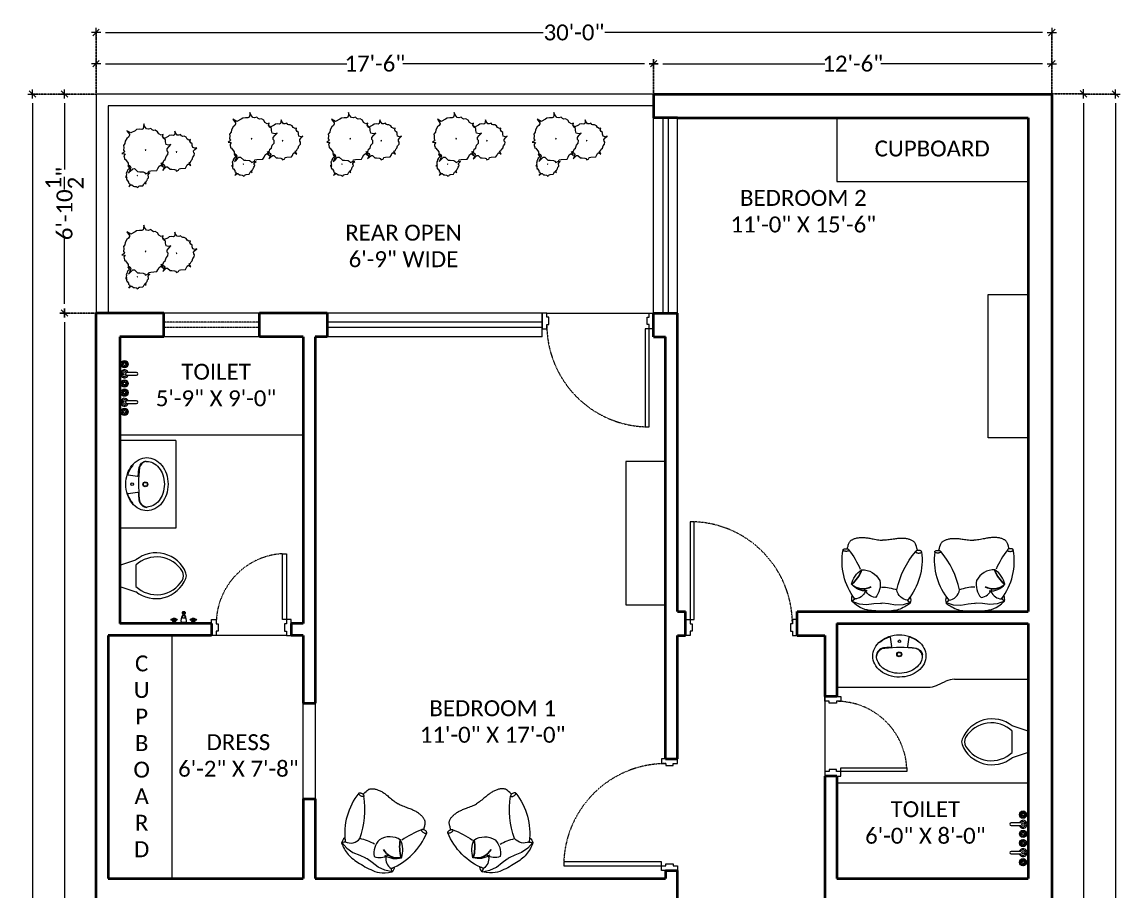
# Model space of a CAD drawing. Extents: x -454308 to 890911, y -14103 to 1343694.
# Drawn here: x 199450.3 to 199866, y 658915.5 to 659243.2 of the extents above; entities that cross this region are included whole.
import ezdxf
from ezdxf.lldxf.tags import DXFTag

# ---------------------------------------------------------------- set-up
doc = ezdxf.new("R2010")
doc.units = 0
doc.header["$MEASUREMENT"] = 0
doc.header["$PDMODE"] = 32
for name, pattern in [('0', [0]), ('DOT2', [3.175, 0, -3.175]), ('HIDDEN', [9.525, 6.35, -3.175])]:
    doc.linetypes.add(name, pattern=pattern)
for name, color, linetype, lineweight in [('AR- Dim', 159, 'Continuous', 9), ('AR-DOOR', 45, 'Continuous', 9), ('AR-FUR', 11, 'Continuous', 9), ('AR-Furn', 30, 'Continuous', 9), ('AR-GLASS', 4, 'Continuous', 13), ('AR-Plants', 72, '0', 9), ('AR-Projection', 210, 'DASHED2', 15), ('AR-TEXT', 163, 'Continuous', 9), ('AR-WALL', 1, 'Continuous', 40), ('AR-Wall 2', 13, 'Continuous', 15), ('AR-WINDOW', 5, 'Continuous', 13), ('fixture', 150, 'Continuous', 15), ('FLOOR LINE', 142, '0', 5)]:
    doc.layers.add(name, color=color, linetype=linetype, lineweight=lineweight)
doc.layers.add('IFF-FURN-DETAIL', color=250, linetype='Continuous')
doc.styles.add('AA_06.0', font='CANDARA.TTF', dxfattribs={"height": 6})
tags = doc.linetypes.add('DASHED2', pattern=[0.375, 0.25, -0.125]).pattern_tags.tags
tags[6:7] = [DXFTag(74, 4), DXFTag(75, 0), DXFTag(340, '0'), DXFTag(46, 1.0), DXFTag(50, 0.0), DXFTag(44, 0.0), DXFTag(45, 0.0)]
tags[4:5] = [DXFTag(74, 4), DXFTag(75, 0), DXFTag(340, '0'), DXFTag(46, 1.0), DXFTag(50, 0.0), DXFTag(44, 0.0), DXFTag(45, 0.0)]
doc.dimstyles.new('AA_06.0', dxfattribs={"dimtxt": 6, "dimasz": 3.5, "dimexe": 0.18, "dimexo": 0.0625, "dimgap": 0.09, "dimtad": 0, "dimzin": 1, "dimdsep": 46, "dimlunit": 4, "dimtxsty": 'AA_06.0', "dimblk": 'DIM ARROW', "dimcen": 0.09, "dimclrd": 4, "dimclre": 256, "dimadec": 0, "dimazin": 0, "dimtfac": 1, "dimtofl": 0, "dimtmove": 0, "dimatfit": 3, "dimfxl": 1, "dimtolj": 1, "dimtzin": 0, "dimlwd": -1, "dimarcsym": 0})

# ---------------------------------------------------------------- blocks, each defined once
blk = doc.blocks.new('Faucet - Bathroom top')
for p, q in [((-4.11, 0.12), (-4.38, 0.12)), ((-3.75, 0.48), (-3.75, 0.75)), ((-3.5, 0.48), (-3.5, 0.75)), ((-3.15, 0.12), (-2.88, 0.12)), ((3.14, 0.12), (2.88, 0.12)), ((3.5, 0.48), (3.5, 0.75)), ((3.75, 0.48), (3.75, 0.75)), ((4.1, 0.12), (4.38, 0.12)), ((-4.1, -0.12), (-4.38, -0.12)), ((-3.75, -0.48), (-3.75, -0.75)), ((-3.5, -0.48), (-3.5, -0.75)), ((-3.14, -0.12), (-2.88, -0.12)), ((-0.5, -0.86), (-0.5, -4.5)), ((0.5, -4.5), (0.5, -0.86)), ((3.15, -0.12), (2.88, -0.12)), ((3.5, -0.48), (3.5, -0.75)), ((3.75, -0.48), (3.75, -0.75)), ((4.11, -0.12), (4.38, -0.12))]:
    blk.add_line(p, q)
for centre, radius in [((-3.62, 0), 1.38), ((-4.62, 0), 0.28), ((-3.62, 0), 0.5), ((-3.62, 1), 0.28), ((-2.62, 0), 0.28), ((0, 0), 0.5), ((3.62, 0), 1.38), ((2.62, 0), 0.28), ((3.62, 0), 0.5), ((3.62, 1), 0.28), ((4.62, 0), 0.28), ((-3.62, -1), 0.28), ((3.62, -1), 0.28)]:
    blk.add_circle(centre, radius)
for centre, radius, start, end in [((-3.62, 0), 1, 105.2407, 164.2093), ((-3.62, 0), 1, 16.4413, 74.0789), ((0, 0), 1.5, 289.6514, 250.3603), ((0, 0), 1, 300.3431, 239.7554), ((3.62, 0), 1, 106.12, 164.0884), ((3.62, 0), 1, 16.2342, 73.9047), ((-3.62, 0), 1, 196.2342, 253.9047), ((-3.62, 0), 1, 286.12, 344.0884), ((3.62, 0), 1, 196.4413, 254.0789), ((3.62, 0), 1, 285.2407, 344.2093), ((0, -4.5), 0.5, 180, 0)]:
    blk.add_arc(centre, radius, start, end)
blk = doc.blocks.new('4T4T')
for p, q in [((81000.78, -5598.59), (80998.78, -5592.59)), ((81000.78, -5592.59), (81008.78, -5592.59)), ((81008.78, -5598.59), (81010.78, -5592.59))]:
    blk.add_line(p, q)
for centre, radius, start, end in [((81008.3, -5585.01), 12.17, 112.0284, 218.5307), ((81008.98, -5584.77), 11.33, 121.053, 223.6321), ((81004.78, -5578.71), 4, 65.7318, 114.2682), ((81004.78, -5577.59), 4, 74.8605, 105.1395), ((81001.22, -5585.07), 12.17, 321.4691, 67.9714), ((81000.58, -5584.77), 11.33, 316.3677, 58.9468)]:
    blk.add_arc(centre, radius, start, end)
blk = doc.blocks.new('WASH-2')
blk.add_lwpolyline([(-8408.7, 58004.87, -0.120605), (-8409.51, 58001.52, -0.10507), (-8412.01, 57998.47, -0.088649), (-8415.59, 57996.53, -0.079738), (-8420.04, 57995.8, -0.079738), (-8424.5, 57996.51, -0.088649), (-8428.09, 57998.43, -0.10507), (-8430.6, 58001.47, -0.120605), (-8431.43, 58004.82, -0.120605), (-8430.62, 58008.17, -0.10507), (-8428.12, 58011.22, -0.088649), (-8424.54, 58013.16, -0.079738), (-8420.09, 58013.88, -0.079738), (-8415.63, 58013.18, -0.088649), (-8412.04, 58011.25, -0.10507), (-8409.53, 58008.21, -0.120605)], format="xyb", close=True)
blk.add_lwpolyline([(-8408.7, 58004.87, -0.120605), (-8409.51, 58001.52, -0.10507), (-8412.01, 57998.47, -0.088649), (-8415.59, 57996.53, -0.079738), (-8420.04, 57995.8, -0.079738), (-8424.5, 57996.51, -0.088649), (-8428.09, 57998.43, -0.10507), (-8430.6, 58001.47, -0.120605), (-8431.43, 58004.82, -0.120605), (-8430.62, 58008.17, -0.10507), (-8428.12, 58011.22, -0.088649), (-8424.54, 58013.16, -0.079738), (-8420.09, 58013.88, -0.079738), (-8415.63, 58013.18, -0.088649), (-8412.04, 58011.25, -0.10507), (-8409.53, 58008.21, -0.120605)], format="xyb", close=True)
for points in [[(-8429.82, 58004.44, -0.017243), (-8429.84, 58004.82, -0.120605), (-8429.2, 58007.43, -0.10507), (-8427.12, 58009.97, -0.088649), (-8424.04, 58011.64, -0.079738), (-8420.08, 58012.29, -0.079738), (-8416.12, 58011.66, -0.088649), (-8413.03, 58010, -0.10507), (-8410.94, 58007.47, -0.120605), (-8410.29, 58004.86, -0.120605)], [(-8429.82, 58004.44, -0.017243), (-8429.84, 58004.82, -0.120605), (-8429.2, 58007.43, -0.10507), (-8427.12, 58009.97, -0.088649), (-8424.04, 58011.64, -0.079738), (-8420.08, 58012.29, -0.079738), (-8416.12, 58011.66, -0.088649), (-8413.03, 58010, -0.10507), (-8410.94, 58007.47, -0.120605), (-8410.29, 58004.86, -0.120605)], [(-8428.44, 57998.99, 0.016805), (-8427.96, 57998.59, 0.092161), (-8424.31, 57996.65, 0.435128), (-8424.05, 57996.78), (-8423.48, 58000.73, 0.44775), (-8423.76, 58001.13, -0.015365), (-8427.24, 58001.44, -0.272514), (-8430.02, 58004.4, -0.272514)], [(-8428.44, 57998.99, 0.016805), (-8427.96, 57998.59, 0.092161), (-8424.31, 57996.65, 0.435128), (-8424.05, 57996.78), (-8423.48, 58000.73, 0.44775), (-8423.76, 58001.13, -0.015365), (-8427.24, 58001.44, -0.272514), (-8430.02, 58004.4, -0.272514)], [(-8411.69, 57998.99, -0.016805), (-8412.17, 57998.59, -0.092161), (-8415.83, 57996.65, -0.435128), (-8416.08, 57996.78), (-8416.65, 58000.73, -0.396344), (-8416.2, 58001.17, 0.011856), (-8413.29, 58001.4, 0.340407), (-8410.1, 58004.85)], [(-8411.69, 57998.99, -0.016805), (-8412.17, 57998.59, -0.092161), (-8415.83, 57996.65, -0.435128), (-8416.08, 57996.78), (-8416.65, 58000.73, -0.396344), (-8416.2, 58001.17, 0.011856), (-8413.29, 58001.4, 0.340407), (-8410.1, 58004.85)]]:
    blk.add_lwpolyline(points, format="xyb")
for centre, radius in [((-8420.02, 58004.14), 1.05), ((-8420.02, 58004.14), 1.05), ((-8420.02, 58004.14), 0.84), ((-8420.02, 58004.14), 0.84), ((-8420.07, 57998.56), 0.577), ((-8420.07, 57998.56), 0.577)]:
    blk.add_circle(centre, radius)
for centre, radius, start, end in [((-8426.11, 58005.28), 3.81, 192.7297, 253.7047), ((-8426.11, 58005.28), 3.81, 192.7297, 253.7047), ((-8420.22, 58065.6), 64.35, 263.7877, 275.7231), ((-8420.22, 58065.6), 64.35, 263.7877, 275.7231), ((-8413.88, 58005.17), 3.6, 271.2814, 355.1225), ((-8413.88, 58005.17), 3.6, 271.2814, 355.1225)]:
    blk.add_arc(centre, radius, start, end)
blk = doc.blocks.new('door 30')
at = {"lineweight": 20, "ltscale": 0.1}
for points in [[(3, 27.5), (3, 25.75), (1.38, 25.75), (1.38, 25), (-1.38, 25), (-1.38, 25.75), (-3, 25.75), (-3, 27.5), (3, 27.5)], [(3, -2.5), (3, -0.75), (1.38, -0.75), (1.38, 0), (-1.38, 0), (-1.38, -0.75), (-3, -0.75), (-3, -2.5), (3, -2.5)]]:
    blk.add_lwpolyline(points, dxfattribs=at)
at = {"lineweight": 15, "ltscale": 0.1}
blk.add_lwpolyline([(3, -0.75), (3, 0.75), (27.83, 0.75), (27.83, -0.75)], close=True, dxfattribs=at)
at = {"linetype": 'HIDDEN', "ltscale": 0.002}
blk.add_arc((1.38, -0.75), 26.5, 3.2449, 90, dxfattribs=at)
blk = doc.blocks.new('door 42')
at = {"lineweight": 15, "ltscale": 0.1}
blk.add_lwpolyline([(-0.75, 3), (0.75, 3), (0.75, 39.85), (-0.75, 39.85)], close=True, dxfattribs=at)
at = {"lineweight": 20, "ltscale": 0.1}
for points in [[(-2.5, 3), (-0.75, 3), (-0.75, 1.38), (0, 1.38), (0, -1.38), (-0.75, -1.38), (-0.75, -3), (-2.5, -3), (-2.5, 3)], [(39.5, 3), (37.75, 3), (37.75, 1.38), (37, 1.38), (37, -1.38), (37.75, -1.38), (37.75, -3), (39.5, -3), (39.5, 3)]]:
    blk.add_lwpolyline(points, dxfattribs=at)
at = {"linetype": 'HIDDEN', "ltscale": 0.002}
blk.add_arc((-0.75, 1.38), 38.5, 0, 87.7671, dxfattribs=at)
blk = doc.blocks.new('Faucet - Bathroom front')
for p, q in [((-0.5, 4.25), (0.5, 4.25)), ((-5, 0), (-2.25, 0)), ((-4.5087, 0.25), (-2.7408, 0.25)), ((-4, 1.625), (-4.25, 1.625)), ((-4, 1.375), (-4.25, 1.375)), ((-3.1442, 0.75), (-4.0979, 0.75)), ((-3.25, 1.625), (-3, 1.625)), ((-3.25, 1.375), (-3, 1.375)), ((-1.5, 0), (1.5, 0)), ((-1, 0.5), (1, 0.5)), ((0.5, 3.75), (-0.5, 3.75)), ((-0.5, 3), (0.5, 3)), ((0.5, 2), (-0.5, 2)), ((-0.25, 3), (-0.25, 3.5)), ((0.25, 3.5), (0.25, 3)), ((2.25, 0), (5, 0)), ((2.7413, 0.25), (4.5092, 0.25)), ((3.25, 1.625), (3, 1.625)), ((3.25, 1.375), (3, 1.375)), ((4.1058, 0.75), (3.1521, 0.75)), ((4, 1.625), (4.25, 1.625)), ((4, 1.375), (4.25, 1.375))]:
    blk.add_line(p, q)
for points in [[(-0.5, 3.75), (-0.5, 4.25)], [(-0.25, 4.5), (0.25, 4.5)], [(0.5, 4.25), (0.5, 3.75)], [(0.25, 3.5), (-0.25, 3.5)]]:
    blk.add_lwpolyline(points)
for points in [[(-4, 1), (-4, 2), (-3.25, 2), (-3.25, 1)], [(3.25, 1), (3.25, 2), (4, 2), (4, 1)]]:
    blk.add_lwpolyline(points, close=True)
for centre in [(-4.5, 1.5), (-3.625, 1.5), (-2.75, 1.5), (2.75, 1.5), (3.625, 1.5), (4.5, 1.5)]:
    blk.add_circle(centre, 0.2795)
for centre, radius, start, end in [((-0.2575, 4.2575), 0.2426, 88.22243, 181.7776), ((0.2575, 4.2575), 0.2426, 358.2224, 91.77757), ((-5.375, 1.375), 1.4252, 285.2551, 344.7449), ((-1.875, 1.375), 1.4252, 195.2551, 254.7449), ((-0.7962, -0.2038), 0.7327, 106.1502, 163.8498), ((3, 1), 4.0311, 150.2551, 187.125), ((0.6413, 2.5), 1.246, 156.3417, 203.6583), ((-0.2575, 3.7425), 0.2426, 178.2224, 271.7776), ((0.2575, 3.7425), 0.2426, 268.2224, 1.777565), ((-3, 1), 4.0311, 352.875, 29.74488), ((-0.6413, 2.5), 1.246, 336.3417, 23.65835), ((0.7962, -0.2038), 0.7327, 16.1502, 73.84979), ((1.875, 1.375), 1.4252, 285.2551, 344.7449), ((5.375, 1.375), 1.4252, 195.2551, 254.7449)]:
    blk.add_arc(centre, radius, start, end)
blk = doc.blocks.new('PILLOW-1')
at = {"color": 0}
blk.add_lwpolyline([(198, -165, -0.232884), (126, -346, -0.184752), (-44, -234, -0.286563), (75, -22, -0.237978), (273, -68, -0.243587), (179, -195, 4.263709)], format="xyb", dxfattribs=at)
at = {"layer": 'IFF-FURN-DETAIL', "linetype": 'ByBlock'}
blk.add_lwpolyline([(148, -118, -0.343333), (126, -342, 0.126408), (-40, -233, -5.969376)], format="xyb", dxfattribs=at)
blk = doc.blocks.new('SINGLE SOFA 2')
at = {"linetype": 'ByBlock'}
for p in [(-19.24, 12.49), (-19.22, 12.47)]:
    blk.add_line(p, (-18.19, 11.57), dxfattribs=at)
for points in [[(2.87, 12.49), (2.71, 12.61), (2.46, 12.8), (2.12, 13.06), (1.7, 13.36), (1.22, 13.69), (0.7, 14.03), (0.14, 14.35), (-0.44, 14.65), (-1.03, 14.91), (-1.63, 15.13), (-2.24, 15.32), (-2.86, 15.47), (-3.5, 15.59), (-4.16, 15.68), (-4.84, 15.76), (-5.54, 15.82), (-6.26, 15.87), (-7.01, 15.9), (-7.77, 15.92), (-8.55, 15.93), (-9.34, 15.92), (-10.14, 15.9), (-10.95, 15.86), (-11.77, 15.81), (-12.59, 15.73), (-13.43, 15.61), (-14.28, 15.42), (-15.17, 15.14), (-16.09, 14.73), (-17.07, 14.17), (-18.1, 13.43), (-19.21, 12.49)], [(-19.21, 12.49), (-16.48, 13.38), (-13.66, 13.57), (-10.94, 13.16), (-8.62, 12.95), (-8.21, 13.01)], [(-19.21, 12.49), (-16.48, 13.38), (-13.66, 13.57), (-10.94, 13.16), (-8.62, 12.95), (-8.21, 13.01)], [(2.79, 12.39), (0.07, 13.31), (-2.75, 13.53), (-5.47, 13.13), (-7.79, 12.94), (-8.21, 13.01)], [(2.79, 12.39), (0.07, 13.31), (-2.75, 13.53), (-5.47, 13.13), (-7.79, 12.94), (-8.21, 13.01)], [(-21.51, -7.21), (-21.5, -7.29), (-21.46, -7.45), (-21.4, -7.68), (-21.33, -7.96), (-21.25, -8.28), (-21.15, -8.61), (-21.05, -8.93), (-20.95, -9.23), (-20.85, -9.5), (-20.74, -9.72), (-20.63, -9.92), (-20.51, -10.09), (-20.38, -10.24), (-20.25, -10.37), (-20.1, -10.49), (-19.93, -10.6), (-19.75, -10.71), (-19.55, -10.83), (-19.34, -10.93), (-19.1, -11.04), (-18.86, -11.14), (-18.59, -11.23), (-18.31, -11.32), (-18.01, -11.4), (-17.7, -11.47), (-17.37, -11.53), (-17.03, -11.57), (-16.69, -11.61), (-16.34, -11.64), (-15.99, -11.66), (-15.64, -11.67), (-15.29, -11.66), (-14.95, -11.64), (-14.61, -11.61), (-14.27, -11.58), (-13.92, -11.53), (-13.55, -11.47), (-13.16, -11.41), (-12.74, -11.34), (-12.3, -11.27), (-11.81, -11.19), (-11.3, -11.11), (-10.78, -11.03), (-10.25, -10.96), (-9.73, -10.9), (-9.23, -10.84), (-8.76, -10.81), (-8.33, -10.79)], [(4.91, -7.38), (4.71, -8.2), (4.51, -8.85), (4.32, -9.37), (4.14, -9.77), (3.96, -10.07), (3.77, -10.3), (3.58, -10.48), (3.39, -10.62), (3.18, -10.76), (2.96, -10.89), (2.74, -11.01), (2.49, -11.12), (2.24, -11.22), (1.97, -11.32), (1.69, -11.4), (1.39, -11.48), (1.07, -11.55), (0.75, -11.6), (0.41, -11.65), (0.06, -11.68), (-0.29, -11.71), (-0.64, -11.72), (-0.99, -11.73), (-1.33, -11.72), (-1.67, -11.7), (-2.01, -11.67), (-2.35, -11.63), (-2.71, -11.58), (-3.07, -11.52), (-3.46, -11.45), (-3.88, -11.38), (-4.33, -11.3), (-4.81, -11.22), (-5.32, -11.14), (-5.84, -11.05), (-6.37, -10.98), (-6.89, -10.91), (-7.39, -10.85), (-7.86, -10.81), (-8.29, -10.79)]]:
    blk.add_lwpolyline(points, dxfattribs=at)
for points in [[(-20.87, -6.76, 0.186829), (-20.93, -6.59, 0.101651), (-21.19, -6.4, 0.060225), (-21.53, -6.29, 0.046578), (-21.98, -6.25, 0.046578), (-22.43, -6.29, 0.060225), (-22.76, -6.39, 0.101651), (-23.02, -6.58, 0.186829), (-23.09, -6.75, 0.186829), (-23.02, -6.92, 0.101651), (-22.76, -7.11, 0.060225), (-22.43, -7.21, 0.046578), (-21.98, -7.26, 0.046578), (-21.53, -7.22, 0.060225), (-21.2, -7.11, 0.101651), (-20.94, -6.92, 0.186829)], [(4.29, -6.86, -0.186829), (4.35, -6.7, -0.101651), (4.61, -6.51, -0.060225), (4.95, -6.4, -0.046578), (5.4, -6.36, -0.046578), (5.85, -6.41, -0.060225), (6.18, -6.52, -0.101651), (6.44, -6.71, -0.186829), (6.5, -6.87, -0.186829), (6.44, -7.04, -0.101651), (6.18, -7.23, -0.060225), (5.84, -7.33, -0.046578), (5.39, -7.37, -0.046578), (4.94, -7.33, -0.060225), (4.61, -7.22, -0.101651), (4.35, -7.03, -0.186829)]]:
    blk.add_lwpolyline(points, format="xyb", close=True, dxfattribs=at)
for points in [[(-20.87, -6.76, 0.186829), (-20.93, -6.59, 0.101651), (-21.19, -6.4, 0.060225), (-21.53, -6.29, 0.046578), (-21.98, -6.25, 0.046578), (-22.43, -6.29, 0.060225), (-22.76, -6.39, 0.101651), (-23.02, -6.58, 0.186829), (-23.09, -6.75, 0.186829)], [(-21.51, -7.21, 0.0573), (-21.2, -7.11, 0.101651), (-20.94, -6.92, 0.186829), (-20.87, -6.76, 0.186829)], [(4.29, -6.86, -0.186829), (4.35, -6.7, -0.101651), (4.61, -6.51, -0.060225), (4.95, -6.4, -0.046578), (5.4, -6.36, -0.046578), (5.85, -6.41, -0.060225), (6.18, -6.52, -0.101651), (6.44, -6.71, -0.186829), (6.5, -6.87, -0.186829)], [(4.93, -7.32, -0.0573), (4.61, -7.22, -0.101651), (4.35, -7.03, -0.186829), (4.29, -6.86, -0.186829)]]:
    blk.add_lwpolyline(points, format="xyb", dxfattribs=at)
for centre, radius, start, end in [((-14.49, 11.62), 4.84, 169.5972, 195.0128), ((-20.77, 42.26), 38.01, 305.8994, 308.462), ((-0.58, 11.43), 3.49, 340.6782, 19.5441), ((0.64, -3.28), 23.98, 141.7436, 188.3229), ((0.64, -3.28), 23.98, 141.7436, 145.5574), ((-18.5, 7.09), 4.5, 21.3758, 86.0835), ((-18.5, 7.09), 4.5, 21.3758, 86.0835), ((2.03, 7), 4.5, 93.4321, 170.6918), ((2.03, 7), 4.5, 93.4321, 170.6918), ((-20.77, 42.26), 38.01, 305.8994, 308.2795), ((-17.19, -3.2), 23.98, 351.1927, 37.772), ((-17.19, -3.2), 23.98, 33.9753, 37.772), ((-8.15, 25.51), 18.69, 269.7748, 287.9155), ((-8.15, 25.51), 18.69, 269.7748, 287.9155), ((28.74, 13.18), 31.62, 189.9387, 219.3456), ((28.74, 13.18), 31.62, 189.9387, 219.3456), ((-45.15, 13.5), 31.62, 320.17, 335.3757), ((-45.15, 13.5), 31.62, 320.17, 335.3757)]:
    blk.add_arc(centre, radius, start, end, dxfattribs=at)
at = {"linetype": 'ByBlock', "extrusion": (0, 0, -1), "xscale": 0.03275934165516389, "yscale": 0.03275934165516389, "zscale": -0.03275934208198866, "rotation": 90.2421956120825}
blk.add_blockref('PILLOW-1', (8.25, 1.93), dxfattribs=at)
blk.add_blockref('PILLOW-1', (8.25, 1.93), dxfattribs=at)
blk = doc.blocks.new('flower 1')
for points in [[(6592.86, -5011.22), (6592.49, -5011.21), (6592.06, -5010.63), (6591.58, -5010.42), (6590.77, -5010.72), (6589.95, -5011.11), (6590.52, -5010.59), (6591.25, -5009.81), (6591.27, -5009.31), (6590.41, -5008.38), (6590.35, -5007.73), (6590.28, -5006.68), (6590.09, -5006.32), (6589.66, -5005.98), (6590.05, -5005.17), (6590.5, -5005.01), (6590.61, -5004.41), (6590.74, -5002.59), (6591.27, -5002.27), (6592.04, -5001.94), (6592.37, -5001.42), (6591.76, -5000.62), (6592.92, -5001.24), (6593.1, -5000.65), (6593.69, -5000.5), (6594.03, -5000.05), (6594.94, -4999.8), (6595.54, -4999.25), (6596.28, -4999.18), (6596.6, -4999.48), (6597.25, -4999.51), (6597.86, -4999.02), (6598.5, -4998.34), (6598.3, -4999.03), (6598.53, -4999.83), (6599.31, -5000.03), (6599.92, -5000.02), (6600.34, -5000.54), (6600.91, -5000.89), (6601.53, -5000.71), (6601.38, -5001.27), (6601.76, -5001.99), (6602.4, -5002.35), (6602.85, -5003.07), (6602.77, -5003.63), (6603, -5004.03), (6603.4, -5004.4), (6603.17, -5005.13), (6603.25, -5005.67), (6604.03, -5006.29), (6604.75, -5006.56), (6603.97, -5006.59), (6603.31, -5006.73), (6603.1, -5007.12), (6603.15, -5007.86), (6603.07, -5008.67), (6602.7, -5009.14), (6602.01, -5010.43), (6602.43, -5011.13)], [(6591.33, -5023.32), (6591.23, -5023.51), (6591.66, -5024.24), (6590.99, -5023.76), (6590.82, -5023.74), (6590.46, -5023.92), (6590.21, -5024.24), (6589.68, -5024.55), (6589.25, -5024.61), (6588.89, -5024.9), (6588.51, -5024.84), (6587.97, -5024.88), (6587.75, -5024.71), (6587.61, -5024.76), (6587.35, -5025.18), (6587.28, -5024.56), (6586.95, -5024.8), (6586.74, -5024.78), (6586.4, -5024.69), (6586.28, -5024.72), (6586.25, -5024.51), (6585.55, -5024), (6585.27, -5023.99), (6585, -5023.63), (6584.71, -5023.5), (6584.2, -5023.68), (6583.69, -5023.93), (6584.04, -5023.61), (6584.5, -5023.12), (6584.51, -5022.8), (6583.98, -5022.22), (6583.93, -5021.82), (6583.9, -5021.16), (6583.78, -5020.94), (6583.51, -5020.72), (6583.75, -5020.22), (6584.03, -5020.12), (6584.1, -5019.74), (6584.18, -5018.61), (6584.51, -5018.41), (6584.99, -5018.2), (6585.2, -5017.88), (6584.82, -5017.38), (6585.54, -5017.76), (6585.65, -5017.39), (6586.02, -5017.3), (6586.24, -5017.02), (6586.81, -5016.86), (6587.18, -5016.52), (6587.64, -5016.47), (6587.84, -5016.66), (6588.25, -5016.68), (6588.63, -5016.37), (6589.03, -5015.95), (6588.91, -5016.38), (6589.01, -5016.76)]]:
    blk.add_lwpolyline(points)
for points in [[(6591.22, -5010.91), (6592.66, -5011.68), (6592.88, -5010.94), (6593.62, -5010.75), (6594.05, -5010.2), (6595.19, -5009.88), (6595.94, -5009.19), (6596.86, -5009.11), (6597.26, -5009.48), (6598.07, -5009.51), (6598.83, -5008.91), (6599.64, -5008.05), (6599.39, -5008.92), (6599.67, -5009.91), (6600.65, -5010.17), (6601.41, -5010.16), (6601.94, -5010.8), (6602.65, -5011.25), (6603.42, -5011.02), (6603.23, -5011.72), (6603.71, -5012.61), (6604.51, -5013.07), (6605.07, -5013.96), (6604.97, -5014.67), (6605.26, -5015.17), (6605.76, -5015.63), (6605.47, -5016.54), (6605.58, -5017.22), (6606.55, -5017.99), (6607.45, -5018.33), (6606.48, -5018.36), (6605.65, -5018.54), (6605.39, -5019.03), (6605.45, -5019.96), (6605.35, -5020.97), (6604.89, -5021.56), (6604.03, -5023.17), (6604.9, -5024.65), (6603.55, -5023.68), (6603.21, -5023.65), (6602.5, -5024), (6602, -5024.63), (6600.94, -5025.26), (6600.07, -5025.39), (6599.35, -5025.95), (6598.61, -5025.84), (6597.51, -5025.91), (6597.07, -5025.58), (6596.79, -5025.68), (6596.28, -5026.52), (6596.13, -5025.28), (6595.48, -5025.77), (6595.05, -5025.73), (6594.38, -5025.54), (6594.14, -5025.6), (6594.07, -5025.17), (6592.68, -5024.16), (6592.12, -5024.15), (6591.58, -5023.42), (6590.99, -5023.15), (6589.98, -5023.53), (6588.95, -5024.02), (6589.66, -5023.37), (6590.57, -5022.4), (6590.6, -5021.77), (6589.53, -5020.61), (6589.44, -5019.8), (6589.37, -5018.48), (6589.13, -5018.03), (6588.59, -5017.6), (6589.07, -5016.59), (6589.64, -5016.39), (6589.78, -5015.64), (6589.94, -5013.37), (6590.6, -5012.97), (6591.56, -5012.55), (6591.97, -5011.91)], [(6596.81, -5005.89), (6597.02, -5005.91), (6596.84, -5006.1)], [(6597.52, -5017.5), (6597.78, -5017.52), (6597.56, -5017.76)], [(6587.97, -5020.67), (6588.1, -5020.68), (6587.99, -5020.8)]]:
    blk.add_lwpolyline(points, close=True)
blk = doc.blocks.new('DIM ARROW')
at = {"color": 3, "ltscale": 0.1}
for p, q in [((-0.5, 0), (0.5, 0)), ((-0.35, -0.35), (0.35, 0.35)), ((0, 0.5), (0, -0.5))]:
    blk.add_line(p, q, dxfattribs=at)
blk = doc.blocks.new('*D551')
at = {"layer": 'AR- Dim', "linetype": 'DOT2', "lineweight": -2, "ltscale": 0.00125}
for p, q in [((199478.07, 659133.64), (199466.05, 659133.64)), ((199478.07, 658436.14), (199466.05, 658436.14))]:
    blk.add_line(p, q, dxfattribs=at)
at = {"layer": 'AR- Dim', "color": 4, "ltscale": 0.00125}
for p, q in [((199466.23, 659130.14), (199466.23, 658797.44)), ((199466.23, 658439.64), (199466.23, 658772.33))]:
    blk.add_line(p, q, dxfattribs=at)
at = {"layer": 'DEFPOINTS', "color": 0, "lineweight": 30, "ltscale": 0.00125}
for p in [(199466.23, 659133.64), (199478.13, 659133.64), (199478.13, 658436.14)]:
    blk.add_point(p, dxfattribs=at)
at = {"layer": 'AR- Dim', "color": 4, "ltscale": 0.00125, "xscale": 3.5, "yscale": 3.5, "zscale": 3.5}
for p, rotation in [((199466.23, 659133.64), 90), ((199466.23, 658436.14), 270)]:
    blk.add_blockref('DIM ARROW', p, dxfattribs=dict(at, rotation=rotation))
at = {"layer": 'AR- Dim', "color": 0, "ltscale": 0.00125, "insert": (199466.23, 658784.89), "char_height": 6, "attachment_point": 5, "rotation": 90, "style": 'AA_06.0'}
blk.add_mtext('\\A1;58\'-1{\\H1.000000x;\\S1/2;}"', dxfattribs=at)
blk = doc.blocks.new('*D552')
at = {"layer": 'AR- Dim', "linetype": 'DOT2', "lineweight": -2, "ltscale": 0.00125}
for p, q in [((199478.07, 659216.14), (199466.05, 659216.14)), ((199478.07, 659133.64), (199466.05, 659133.64))]:
    blk.add_line(p, q, dxfattribs=at)
at = {"layer": 'AR- Dim', "color": 4, "ltscale": 0.00125}
for p, q in [((199466.23, 659212.64), (199466.23, 659187.72)), ((199466.23, 659137.14), (199466.23, 659162.05))]:
    blk.add_line(p, q, dxfattribs=at)
at = {"layer": 'DEFPOINTS', "color": 0, "lineweight": 30, "ltscale": 0.00125}
for p in [(199466.23, 659216.14), (199478.13, 659216.14), (199478.13, 659133.64)]:
    blk.add_point(p, dxfattribs=at)
at = {"layer": 'AR- Dim', "color": 4, "ltscale": 0.00125, "xscale": 3.5, "yscale": 3.5, "zscale": 3.5}
for p, rotation in [((199466.23, 659216.14), 90), ((199466.23, 659133.64), 270)]:
    blk.add_blockref('DIM ARROW', p, dxfattribs=dict(at, rotation=rotation))
at = {"layer": 'AR- Dim', "color": 0, "ltscale": 0.00125, "insert": (199466.23, 659174.89), "char_height": 6, "attachment_point": 5, "rotation": 90, "style": 'AA_06.0'}
blk.add_mtext('\\A1;6\'-10{\\H1.000000x;\\S1/2;}"', dxfattribs=at)
blk = doc.blocks.new('*D553')
at = {"layer": 'AR- Dim', "linetype": 'DOT2', "lineweight": -2, "ltscale": 0.00125}
for p, q in [((199466.17, 659216.14), (199454.02, 659216.14)), ((199466.17, 658316.14), (199454.02, 658316.14))]:
    blk.add_line(p, q, dxfattribs=at)
at = {"layer": 'AR- Dim', "color": 4, "ltscale": 0.00125}
for p, q in [((199454.2, 659212.64), (199454.2, 658777.38)), ((199454.2, 658319.64), (199454.2, 658754.89))]:
    blk.add_line(p, q, dxfattribs=at)
at = {"layer": 'DEFPOINTS', "color": 0, "lineweight": 30, "ltscale": 0.00125}
for p in [(199466.23, 659216.14), (199454.2, 658316.14), (199466.23, 658316.14)]:
    blk.add_point(p, dxfattribs=at)
at = {"layer": 'AR- Dim', "color": 4, "ltscale": 0.00125, "xscale": 3.5, "yscale": 3.5, "zscale": 3.5}
for p, rotation in [((199454.2, 659216.14), 90), ((199454.2, 658316.14), 270)]:
    blk.add_blockref('DIM ARROW', p, dxfattribs=dict(at, rotation=rotation))
at = {"layer": 'AR- Dim', "color": 0, "ltscale": 0.00125, "insert": (199454.2, 658766.14), "char_height": 6, "attachment_point": 5, "rotation": 90, "style": 'AA_06.0'}
blk.add_mtext('\\A1;75\'-0"', dxfattribs=at)
blk = doc.blocks.new('*D554')
at = {"layer": 'AR- Dim', "linetype": 'DOT2', "lineweight": -2, "ltscale": 0.00125}
for p, q in [((199478.13, 659216.2), (199478.13, 659227.75)), ((199688.13, 659216.2), (199688.13, 659227.75))]:
    blk.add_line(p, q, dxfattribs=at)
at = {"layer": 'AR- Dim', "color": 4, "ltscale": 0.00125}
for p, q in [((199481.63, 659227.57), (199572.54, 659227.57)), ((199684.63, 659227.57), (199593.72, 659227.57))]:
    blk.add_line(p, q, dxfattribs=at)
at = {"layer": 'DEFPOINTS', "color": 0, "lineweight": 30, "ltscale": 0.00125}
for p in [(199688.13, 659227.57), (199478.13, 659216.14), (199688.13, 659216.14)]:
    blk.add_point(p, dxfattribs=at)
at = {"layer": 'AR- Dim', "color": 4, "ltscale": 0.00125, "xscale": 3.5, "yscale": 3.5, "zscale": 3.5, "rotation": 180}
blk.add_blockref('DIM ARROW', (199478.13, 659227.57), dxfattribs=at)
at = {"layer": 'AR- Dim', "color": 4, "ltscale": 0.00125, "xscale": 3.5, "yscale": 3.5, "zscale": 3.5}
blk.add_blockref('DIM ARROW', (199688.13, 659227.57), dxfattribs=at)
at = {"layer": 'AR- Dim', "color": 0, "ltscale": 0.00125, "insert": (199583.13, 659227.57), "char_height": 6, "attachment_point": 5, "style": 'AA_06.0'}
blk.add_mtext('\\A1;17\'-6"', dxfattribs=at)
blk = doc.blocks.new('*D555')
at = {"layer": 'AR- Dim', "linetype": 'DOT2', "lineweight": -2, "ltscale": 0.00125}
for p, q in [((199688.13, 659216.2), (199688.13, 659227.75)), ((199838.13, 659216.2), (199838.13, 659227.75))]:
    blk.add_line(p, q, dxfattribs=at)
at = {"layer": 'AR- Dim', "color": 4, "ltscale": 0.00125}
for p, q in [((199691.63, 659227.57), (199752.59, 659227.57)), ((199834.63, 659227.57), (199773.67, 659227.57))]:
    blk.add_line(p, q, dxfattribs=at)
at = {"layer": 'DEFPOINTS', "color": 0, "lineweight": 30, "ltscale": 0.00125}
for p in [(199838.13, 659227.57), (199688.13, 659216.14), (199838.13, 659216.14)]:
    blk.add_point(p, dxfattribs=at)
at = {"layer": 'AR- Dim', "color": 4, "ltscale": 0.00125, "xscale": 3.5, "yscale": 3.5, "zscale": 3.5, "rotation": 180}
blk.add_blockref('DIM ARROW', (199688.13, 659227.57), dxfattribs=at)
at = {"layer": 'AR- Dim', "color": 4, "ltscale": 0.00125, "xscale": 3.5, "yscale": 3.5, "zscale": 3.5}
blk.add_blockref('DIM ARROW', (199838.13, 659227.57), dxfattribs=at)
at = {"layer": 'AR- Dim', "color": 0, "ltscale": 0.00125, "insert": (199763.13, 659227.57), "char_height": 6, "attachment_point": 5, "style": 'AA_06.0'}
blk.add_mtext('\\A1;12\'-6"', dxfattribs=at)
blk = doc.blocks.new('*D556')
at = {"layer": 'AR- Dim', "linetype": 'DOT2', "lineweight": -2, "ltscale": 0.00125}
for p, q in [((199478.13, 659227.64), (199478.13, 659239.49)), ((199838.13, 659227.64), (199838.13, 659239.49))]:
    blk.add_line(p, q, dxfattribs=at)
at = {"layer": 'AR- Dim', "color": 4, "ltscale": 0.00125}
for p, q in [((199481.63, 659239.31), (199646.52, 659239.31)), ((199834.63, 659239.31), (199669.74, 659239.31))]:
    blk.add_line(p, q, dxfattribs=at)
at = {"layer": 'DEFPOINTS', "color": 0, "lineweight": 30, "ltscale": 0.00125}
for p in [(199838.13, 659239.31), (199478.13, 659227.57), (199838.13, 659227.57)]:
    blk.add_point(p, dxfattribs=at)
at = {"layer": 'AR- Dim', "color": 4, "ltscale": 0.00125, "xscale": 3.5, "yscale": 3.5, "zscale": 3.5, "rotation": 180}
blk.add_blockref('DIM ARROW', (199478.13, 659239.31), dxfattribs=at)
at = {"layer": 'AR- Dim', "color": 4, "ltscale": 0.00125, "xscale": 3.5, "yscale": 3.5, "zscale": 3.5}
blk.add_blockref('DIM ARROW', (199838.13, 659239.31), dxfattribs=at)
at = {"layer": 'AR- Dim', "color": 0, "ltscale": 0.00125, "insert": (199658.13, 659239.31), "char_height": 6, "attachment_point": 5, "style": 'AA_06.0'}
blk.add_mtext('\\A1;30\'-0"', dxfattribs=at)
blk = doc.blocks.new('*D558')
at = {"layer": 'AR- Dim', "linetype": 'DOT2', "lineweight": -2, "ltscale": 0.00125}
for p, q in [((199838.19, 659216.2), (199850.21, 659216.2)), ((199838.19, 658577.14), (199850.21, 658577.14))]:
    blk.add_line(p, q, dxfattribs=at)
at = {"layer": 'AR- Dim', "color": 4, "ltscale": 0.00125}
for p, q in [((199850.03, 659212.7), (199850.03, 658907.56)), ((199850.03, 658580.64), (199850.03, 658885.77))]:
    blk.add_line(p, q, dxfattribs=at)
at = {"layer": 'DEFPOINTS', "color": 0, "lineweight": 30, "ltscale": 0.00125}
for p in [(199838.13, 659216.2), (199850.03, 659216.2), (199838.13, 658577.14)]:
    blk.add_point(p, dxfattribs=at)
at = {"layer": 'AR- Dim', "color": 4, "ltscale": 0.00125, "xscale": 3.5, "yscale": 3.5, "zscale": 3.5}
for p, rotation in [((199850.03, 659216.2), 90), ((199850.03, 658577.14), 270)]:
    blk.add_blockref('DIM ARROW', p, dxfattribs=dict(at, rotation=rotation))
at = {"layer": 'AR- Dim', "color": 0, "ltscale": 0.00125, "insert": (199850.03, 658896.67), "char_height": 6, "attachment_point": 5, "rotation": 90, "style": 'AA_06.0'}
blk.add_mtext('\\A1;53\'-3"', dxfattribs=at)
blk = doc.blocks.new('*D559')
at = {"layer": 'AR- Dim', "linetype": 'DOT2', "lineweight": -2, "ltscale": 0.00125}
for p, q in [((199850.09, 659216.14), (199862.25, 659216.14)), ((199850.09, 658316.14), (199862.25, 658316.14))]:
    blk.add_line(p, q, dxfattribs=at)
at = {"layer": 'AR- Dim', "color": 4, "ltscale": 0.00125}
for p, q in [((199862.07, 659212.64), (199862.07, 658777.38)), ((199862.07, 658319.64), (199862.07, 658754.89))]:
    blk.add_line(p, q, dxfattribs=at)
at = {"layer": 'DEFPOINTS', "color": 0, "lineweight": 30, "ltscale": 0.00125}
for p in [(199850.03, 659216.14), (199850.03, 658316.14), (199862.07, 658316.14)]:
    blk.add_point(p, dxfattribs=at)
at = {"layer": 'AR- Dim', "color": 4, "ltscale": 0.00125, "xscale": 3.5, "yscale": 3.5, "zscale": 3.5}
for p, rotation in [((199862.07, 659216.14), 90), ((199862.07, 658316.14), 270)]:
    blk.add_blockref('DIM ARROW', p, dxfattribs=dict(at, rotation=rotation))
at = {"layer": 'AR- Dim', "color": 0, "ltscale": 0.00125, "insert": (199862.07, 658766.14), "char_height": 6, "attachment_point": 5, "rotation": 90, "style": 'AA_06.0'}
blk.add_mtext('\\A1;75\'-0"', dxfattribs=at)

msp = doc.modelspace()

# ---------------------------------------------------------------- linework, layer by layer
at = {"layer": 'AR-FUR'}
for points in [[(199814.131, 659086.655), (199814.131, 659140.655), (199829.131, 659140.655), (199829.131, 659086.655)], [(199692.631, 659023.679), (199692.631, 659077.679), (199677.631, 659077.679), (199677.631, 659023.679)]]:
    msp.add_lwpolyline(points, close=True, dxfattribs=at)
at = {"layer": 'AR-Furn', "ltscale": 0.1}
for p, q in [((199757.131, 659207.135), (199757.131, 659183.135)), ((199757.131, 659183.135), (199829.131, 659183.135)), ((199506.631, 659012.135), (199506.631, 658920.635))]:
    msp.add_line(p, q, dxfattribs=at)
at = {"layer": 'AR-GLASS', "ltscale": 0.1}
for p, q in [((199691.631, 659207.135), (199691.631, 659133.635)), ((199693.631, 659207.135), (199693.631, 659133.635)), ((199646.131, 659130.135), (199565.131, 659130.135)), ((199646.131, 659128.135), (199565.131, 659128.135))]:
    msp.add_line(p, q, dxfattribs=at)
at = {"layer": 'AR-GLASS', "linetype": 'HIDDEN', "ltscale": 0.00125}
for p, q in [((199539.631, 659130.135), (199503.631, 659130.135)), ((199539.631, 659128.135), (199503.631, 659128.135))]:
    msp.add_line(p, q, dxfattribs=at)
at = {"layer": 'AR-Projection', "ltscale": 0.05}
for p, q in [((199556.131, 658950.635), (199556.131, 658986.635)), ((199560.631, 658986.635), (199560.631, 658950.635))]:
    msp.add_line(p, q, dxfattribs=at)
at = {"layer": 'AR-WALL', "ltscale": 3}
for p, q in [((199688.131, 659216.135), (199838.131, 659216.135)), ((199688.131, 659216.135), (199688.131, 659207.135)), ((199838.131, 659216.135), (199838.131, 658577.135)), ((199697.131, 659207.135), (199688.131, 659207.135)), ((199697.131, 659207.135), (199829.131, 659207.135)), ((199829.131, 659207.135), (199829.131, 659021.135)), ((199478.131, 658436.135), (199478.131, 659133.635)), ((199688.131, 659124.635), (199688.131, 659133.635)), ((199688.131, 659133.635), (199697.131, 659133.635)), ((199697.131, 659021.135), (199697.131, 659133.635)), ((199688.131, 659124.635), (199692.631, 659124.635)), ((199692.631, 658965.635), (199692.631, 659124.635)), ((199697.131, 659021.135), (199700.131, 659021.135)), ((199700.131, 659012.135), (199700.131, 659021.135)), ((199742.131, 659021.135), (199829.131, 659021.135)), ((199742.131, 659012.135), (199742.131, 659021.135)), ((199757.131, 659016.635), (199757.131, 658989.104)), ((199757.131, 659016.635), (199829.131, 659016.635)), ((199829.131, 659016.635), (199829.131, 658920.635)), ((199697.131, 659012.135), (199700.131, 659012.135)), ((199697.131, 658965.635), (199697.131, 659012.135)), ((199742.131, 659012.135), (199752.631, 659012.135)), ((199752.631, 659012.135), (199752.631, 658989.104)), ((199757.131, 658989.104), (199752.631, 658989.104)), ((199692.631, 658965.635), (199697.131, 658965.635)), ((199752.631, 658959.104), (199752.631, 658911.635)), ((199757.131, 658959.104), (199752.631, 658959.104)), ((199757.131, 658959.104), (199757.131, 658920.635)), ((199692.631, 658923.635), (199697.131, 658923.635)), ((199692.631, 658923.635), (199692.631, 658920.635)), ((199697.131, 658911.635), (199697.131, 658923.635)), ((199482.631, 658920.635), (199556.131, 658920.635)), ((199560.631, 658920.635), (199692.631, 658920.635)), ((199757.131, 658920.635), (199829.131, 658920.635))]:
    msp.add_line(p, q, dxfattribs=at)
at = {"layer": 'AR-WALL', "ltscale": 0.1}
for p, q in [((199503.631, 659133.635), (199478.131, 659133.635)), ((199503.631, 659124.635), (199503.631, 659133.635)), ((199565.131, 659133.635), (199539.631, 659133.635)), ((199539.631, 659124.635), (199539.631, 659133.635)), ((199565.131, 659133.635), (199565.131, 659124.635)), ((199503.631, 659124.635), (199487.131, 659124.635)), ((199487.131, 659124.635), (199487.131, 659016.635)), ((199556.131, 659124.635), (199539.631, 659124.635)), ((199556.131, 659124.635), (199556.131, 659016.635)), ((199565.131, 659124.635), (199560.631, 659124.635)), ((199560.631, 659124.635), (199560.631, 658986.635)), ((199521.631, 659016.635), (199487.131, 659016.635)), ((199521.631, 659016.635), (199521.631, 659012.135)), ((199556.131, 659016.635), (199551.631, 659016.635)), ((199551.631, 659016.635), (199551.631, 659012.135)), ((199521.631, 659012.135), (199482.631, 659012.135)), ((199482.631, 659012.135), (199482.631, 658920.635)), ((199556.131, 659012.135), (199551.631, 659012.135)), ((199556.131, 659012.135), (199556.131, 658986.635)), ((199556.131, 658986.635), (199560.631, 658986.635)), ((199556.131, 658950.635), (199556.131, 658920.635)), ((199556.131, 658950.635), (199560.631, 658950.635)), ((199560.631, 658950.635), (199560.631, 658920.635))]:
    msp.add_line(p, q, dxfattribs=at)
at = {"layer": 'AR-Wall 2', "ltscale": 0.1}
for p, q in [((199688.131, 659216.135), (199478.131, 659216.135)), ((199478.131, 659216.135), (199478.131, 659133.635)), ((199688.131, 659211.635), (199482.631, 659211.635)), ((199482.631, 659211.635), (199482.631, 659133.635))]:
    msp.add_line(p, q, dxfattribs=at)
at = {"layer": 'AR-WINDOW', "ltscale": 0.1}
for p, q in [((199688.131, 659133.635), (199688.131, 659207.135)), ((199697.131, 659133.635), (199697.131, 659207.135)), ((199539.631, 659133.635), (199503.631, 659133.635)), ((199646.131, 659133.635), (199565.131, 659133.635)), ((199646.131, 659124.635), (199646.131, 659133.635)), ((199539.631, 659124.635), (199503.631, 659124.635)), ((199646.131, 659124.635), (199565.131, 659124.635))]:
    msp.add_line(p, q, dxfattribs=at)
at = {"layer": 'fixture', "ltscale": 0.1}
for p, q in [((199556.131, 659087.635), (199487.131, 659087.635)), ((199508.131, 659085.635), (199487.131, 659085.635)), ((199508.131, 659085.635), (199508.131, 659052.635)), ((199508.131, 659052.635), (199487.131, 659052.635)), ((199757.131, 658992.635), (199791.399, 658992.635)), ((199794.708, 658993.352), (199798.156, 658994.919)), ((199801.466, 658995.635), (199829.131, 658995.635)), ((199757.131, 658956.635), (199829.131, 658956.635))]:
    msp.add_line(p, q, dxfattribs=at)
for centre, start, end in [((199791.399, 659000.635), 270, 294.43688), ((199801.466, 658987.635), 90, 114.43688)]:
    msp.add_arc(centre, 8, start, end, dxfattribs=at)
at = {"layer": 'FLOOR LINE', "ltscale": 0.1}
for p, q in [((199647.881, 659133.635), (199686.381, 659133.635)), ((199549.881, 659012.135), (199523.381, 659012.135)), ((199752.631, 658989.104), (199752.631, 658959.104))]:
    msp.add_line(p, q, dxfattribs=at)

# ---------------------------------------------------------------- block references
at = {"layer": 'AR-DOOR'}
for name, p, rotation in [('door 42', (199685.631, 659130.635), 180), ('door 30', (199549.131, 659015.135), 90), ('door 42', (199694.131, 658926.135), 90)]:
    msp.add_blockref(name, p, dxfattribs=dict(at, rotation=rotation))
for name, p in [('door 42', (199702.631, 659015.135)), ('door 30', (199755.631, 658961.604))]:
    msp.add_blockref(name, p, dxfattribs=at)
at = {"layer": 'AR-FUR', "xscale": -1}
for p, rotation in [((199782.357, 659036.998), 178.4392590288545), ((199633.982, 658943.511), 210.0000000050696)]:
    msp.add_blockref('SINGLE SOFA 2', p, dxfattribs=dict(at, rotation=rotation))
at = {"layer": 'AR-FUR'}
for p, rotation in [((199800.703, 659036.998), 181.5607409710805), ((199579.278, 658943.511), 150.0000000044674)]:
    msp.add_blockref('SINGLE SOFA 2', p, dxfattribs=dict(at, rotation=rotation))
at = {"layer": 'AR-Plants', "color": 2, "xscale": -1, "rotation": 270}
for p in [(204554.345, 652601.716), (204591.5, 652601.716), (204631.325, 652601.716), (204668.915, 652601.716), (204514.385, 652597.426), (204514.385, 652559.284)]:
    msp.add_blockref('flower 1', p, dxfattribs=at)
at = {"layer": 'fixture', "ltscale": 0.1}
for name, p, rotation in [('Faucet - Bathroom top', (199488.826, 659110.721), 90), ('Faucet - Bathroom top', (199488.826, 659100.018), 90), ('4T4T', (205085.721, 740039.417), 270), ('4T4T', (194230.541, 577967.327), 90), ('Faucet - Bathroom top', (199827.259, 658941.038), 270), ('Faucet - Bathroom top', (199827.259, 658930.335), 270)]:
    msp.add_blockref(name, p, dxfattribs=dict(at, rotation=rotation))
at = {"layer": 'fixture', "color": 0, "xscale": 0.8800000008109237, "yscale": 0.8800000008109237, "zscale": 0.8800000008110268, "rotation": 270}
msp.add_blockref('WASH-2', (148453.029, 651659.489), dxfattribs=at)
at = {"layer": 'fixture', "ltscale": 0.1}
msp.add_blockref('Faucet - Bathroom front', (199511.131, 659016.635), dxfattribs=at)
at = {"layer": 'fixture', "ltscale": 0.1, "xscale": 0.8800000008109237, "yscale": 0.8800000008109237, "zscale": 0.8800000008110268, "rotation": 180}
msp.add_blockref('WASH-2', (192371.017, 710048.69), dxfattribs=at)

# ---------------------------------------------------------------- texts
at = {"layer": 'AR-TEXT', "char_height": 6, "width": 97.77399, "attachment_point": 2, "style": 'AA_06.0'}
for s, insert in [('\\A1;CUPBOARD', (199793.041, 659198.611)), ('BEDROOM 2\\P11\'-0" X 15\'-6"', (199744.505, 659179.999)), ('\\A1;REAR OPEN\\P6\'-9" WIDE', (199593.899, 659166.907)), ('TOILET\\P5\'-9" X 9\'-0"', (199523.324, 659114.512)), ('\\A1;C\\PU\\PP\\PB\\PO\\PA\\PR\\PD', (199495.293, 659004.627)), ('BEDROOM 1\\P11\'-0" X 17\'-0"', (199627.496, 658987.748)), ('\\A1;DRESS\\P6\'-2" X 7\'-8"', (199531.724, 658974.957)), ('TOILET\\P6\'-0" X 8\'-0"', (199790.475, 658949.709))]:
    msp.add_mtext(s, dxfattribs=dict(at, insert=insert))

# ---------------------------------------------------------------- dimensions: what is measured, and where the dimension line sits
at = {"layer": 'AR- Dim', "ltscale": 0.00125}
for base, p1, p2, picture, middle in [((199838.131, 659239.305), (199478.131, 659227.575), (199838.131, 659227.575), '*D556', (199658.131, 659239.305)), ((199688.131, 659227.575), (199478.131, 659216.135), (199688.131, 659216.135), '*D554', (199583.131, 659227.575)), ((199838.131, 659227.575), (199688.131, 659216.135), (199838.131, 659216.135), '*D555', (199763.131, 659227.575))]:
    dim = msp.add_linear_dim(base=base, p1=p1, p2=p2, dimstyle='AA_06.0', dxfattribs=at)
    dim.commit()
    dim.dimension.update_dxf_attribs({"geometry": picture, "text_midpoint": middle})
for base, p1, p2, picture, middle in [((199454.196, 658316.135), (199466.231, 659216.135), (199466.231, 658316.135), '*D553', (199454.196, 658766.135)), ((199466.231, 659216.135), (199478.131, 659133.635), (199478.131, 659216.135), '*D552', (199466.231, 659174.885)), ((199850.031, 659216.198), (199838.131, 658577.135), (199838.131, 659216.198), '*D558', (199850.031, 658896.667)), ((199862.066, 658316.135), (199850.031, 659216.135), (199850.031, 658316.135), '*D559', (199862.066, 658766.135)), ((199466.231, 659133.635), (199478.131, 658436.135), (199478.131, 659133.635), '*D551', (199466.231, 658784.885))]:
    dim = msp.add_linear_dim(base=base, p1=p1, p2=p2, angle=90, dimstyle='AA_06.0', dxfattribs=at)
    dim.commit()
    dim.dimension.update_dxf_attribs({"geometry": picture, "text_midpoint": middle})

doc.saveas('drawing.dxf')
